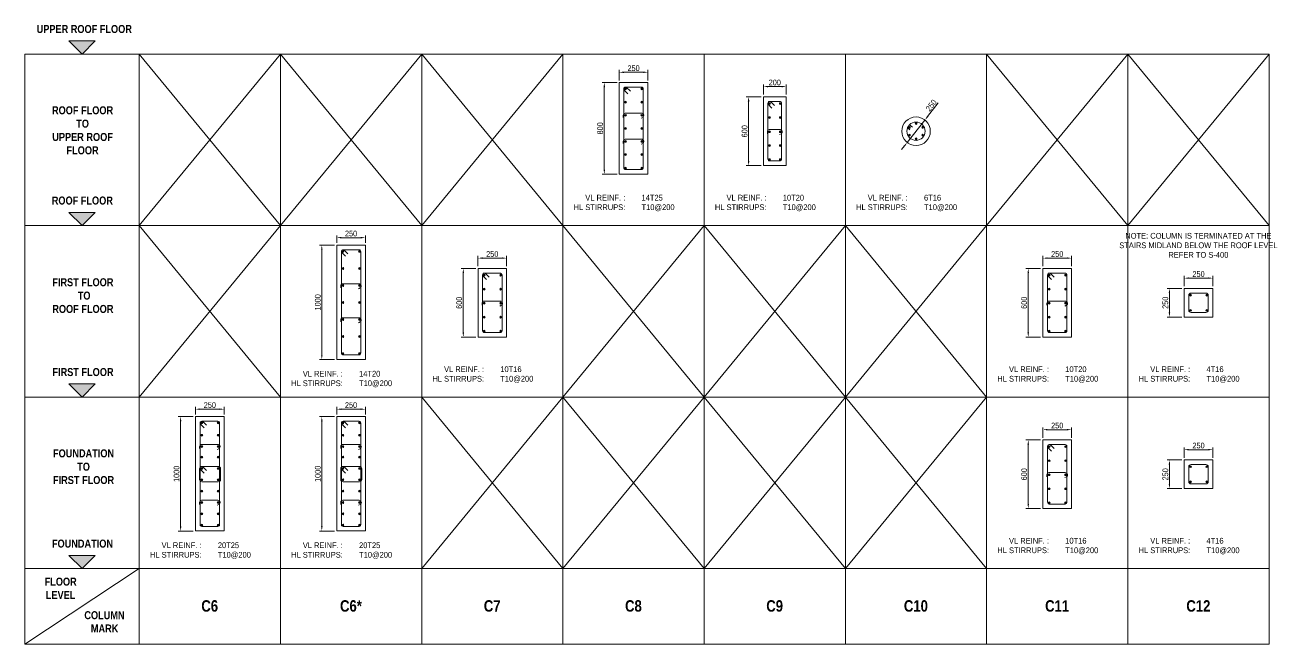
# Model space of a CAD drawing. Header units: millimetres. Extents: x 3921 to 14803, y -5402 to 5937.
# Drawn here: x 3921 to 14803, y -5402 to 13 of the extents above; entities that cross this region are included whole.
import ezdxf

# ---------------------------------------------------------------- set-up
doc = ezdxf.new("R2010")
doc.units = ezdxf.units.MM
doc.header["$LTSCALE"] = 75
doc.header["$PDMODE"] = 3
for name, color, linetype, lineweight in [('A-ANNO-DIMS', 211, 'Continuous', 9), ('A-DETL', 90, 'Continuous', 9), ('A-DETL-GENF', 92, 'Continuous', 9), ('A-DETL-THIN', 151, 'Continuous', 9), ('G-ANNO-TEXT', 231, 'Continuous', 9)]:
    doc.layers.add(name, color=color, linetype=linetype, lineweight=lineweight)
doc.styles.add('Arial', font='arial.ttf', dxfattribs={"width": 0.8, "height": 50})
doc.styles.add('Arial Narrow_1', font='ARIALN.TTF', dxfattribs={"height": 50})
doc.styles.add('Arial Narrow_B_1', font='ARIALNB.TTF', dxfattribs={"height": 100})
doc.styles.add('Arial Narrow_B_2', font='ARIALNB.TTF', dxfattribs={"height": 70})
doc.dimstyles.new('WYE_STANDARD_-_2_5mm', dxfattribs={"dimscale": 304.8, "dimtxt": 51.01297, "dimasz": 0.131234, "dimexe": 0.065617, "dimexo": 0.065617, "dimgap": 0.032808, "dimtad": 1, "dimdec": 0, "dimzin": 0, "dimdsep": 46, "dimtxsty": 'Arial', "dimsah": 1, "dimcen": 0.09, "dimazin": 0, "dimtfac": 1, "dimtdec": 4, "dimtix": 1, "dimtmove": 0, "dimatfit": 3, "dimfxl": 1, "dimtvp": 1, "dimtolj": 1, "dimtzin": 0, "dimlwd": 13, "dimlwe": 13, "dimarcsym": 2})

# ---------------------------------------------------------------- blocks, each defined once
blk = doc.blocks.new('X')
at = {"layer": 'A-DETL-THIN'}
for p, q in [((1235, 0), (0, -1500)), ((0, 0), (1235, -1500))]:
    blk.add_line(p, q, dxfattribs=at)
blk = doc.blocks.new('*D37')
at = {"layer": 'A-ANNO-DIMS', "color": 0, "lineweight": 13, "transparency": 16777216}
for p, q in [((10360, -617), (10231, -617)), ((10251, -1177), (10251, -657)), ((10360, -1217), (10231, -1217))]:
    blk.add_line(p, q, dxfattribs=at)
at = {"layer": 'A-ANNO-DIMS', "color": 0, "transparency": 16777216}
for points in [[(10244, -657), (10258, -657), (10251, -617)], [(10244, -1177), (10258, -1177), (10251, -1217)]]:
    blk.add_solid(points, dxfattribs=at)
at = {"layer": 'Defpoints', "color": 0, "transparency": 16777216}
for p in [(10251, -617), (10380, -617), (10380, -1217)]:
    blk.add_point(p, dxfattribs=at)
at = {"layer": 'A-ANNO-DIMS', "color": 0, "lineweight": 13, "transparency": 16777216, "insert": (10216, -917), "char_height": 50, "attachment_point": 5, "rotation": 90, "style": 'Arial'}
blk.add_mtext('\\A1;600', dxfattribs=at)
blk = doc.blocks.new('*D38')
at = {"layer": 'A-ANNO-DIMS', "color": 0, "lineweight": 13, "transparency": 16777216}
for p, q in [((10380, -597), (10380, -507)), ((10420, -527), (10540, -527)), ((10580, -597), (10580, -507))]:
    blk.add_line(p, q, dxfattribs=at)
at = {"layer": 'A-ANNO-DIMS', "color": 0, "transparency": 16777216}
for points in [[(10420, -520), (10420, -533), (10380, -527)], [(10540, -520), (10540, -533), (10580, -527)]]:
    blk.add_solid(points, dxfattribs=at)
at = {"layer": 'Defpoints', "color": 0, "transparency": 16777216}
for p in [(10580, -527), (10380, -617), (10580, -617)]:
    blk.add_point(p, dxfattribs=at)
at = {"layer": 'A-ANNO-DIMS', "color": 0, "lineweight": 13, "transparency": 16777216, "insert": (10480, -491), "char_height": 50, "attachment_point": 5, "style": 'Arial'}
blk.add_mtext('\\A1;200', dxfattribs=at)
blk = doc.blocks.new('*D39')
at = {"layer": 'A-ANNO-DIMS', "color": 0, "lineweight": 13, "transparency": 16777216}
for p, q in [((11910, -670), (11817, -787)), ((11638, -1015), (11793, -819)), ((11613, -1046), (11588, -1078))]:
    blk.add_line(p, q, dxfattribs=at)
at = {"layer": 'A-ANNO-DIMS', "color": 0, "transparency": 16777216}
for points in [[(11812, -783), (11823, -791), (11793, -819)], [(11608, -1042), (11618, -1051), (11638, -1015)]]:
    blk.add_solid(points, dxfattribs=at)
at = {"layer": 'Defpoints', "color": 0, "transparency": 16777216}
for p in [(11793, -819), (11638, -1015)]:
    blk.add_point(p, dxfattribs=at)
at = {"layer": 'A-ANNO-DIMS', "color": 0, "lineweight": 13, "transparency": 16777216, "insert": (11848, -691), "char_height": 50, "attachment_point": 5, "rotation": 51.7601, "style": 'Arial'}
blk.add_mtext('\\A1;250', dxfattribs=at)
blk = doc.blocks.new('*D40')
at = {"layer": 'A-ANNO-DIMS', "color": 0, "lineweight": 13, "transparency": 16777216}
for p, q in [((7864, -2117), (7736, -2117)), ((7756, -2677), (7756, -2157)), ((7864, -2717), (7736, -2717))]:
    blk.add_line(p, q, dxfattribs=at)
at = {"layer": 'A-ANNO-DIMS', "color": 0, "transparency": 16777216}
for points in [[(7749, -2157), (7762, -2157), (7756, -2117)], [(7749, -2677), (7762, -2677), (7756, -2717)]]:
    blk.add_solid(points, dxfattribs=at)
at = {"layer": 'Defpoints', "color": 0, "transparency": 16777216}
for p in [(7756, -2117), (7884, -2117), (7884, -2717)]:
    blk.add_point(p, dxfattribs=at)
at = {"layer": 'A-ANNO-DIMS', "color": 0, "lineweight": 13, "transparency": 16777216, "insert": (7720, -2417), "char_height": 50, "attachment_point": 5, "rotation": 90, "style": 'Arial'}
blk.add_mtext('\\A1;600', dxfattribs=at)
blk = doc.blocks.new('*D41')
at = {"layer": 'A-ANNO-DIMS', "color": 0, "lineweight": 13, "transparency": 16777216}
for p, q in [((7884, -2097), (7884, -2007)), ((7924, -2027), (8094, -2027)), ((8134, -2097), (8134, -2007))]:
    blk.add_line(p, q, dxfattribs=at)
at = {"layer": 'A-ANNO-DIMS', "color": 0, "transparency": 16777216}
for points in [[(7924, -2020), (7924, -2033), (7884, -2027)], [(8094, -2020), (8094, -2033), (8134, -2027)]]:
    blk.add_solid(points, dxfattribs=at)
at = {"layer": 'Defpoints', "color": 0, "transparency": 16777216}
for p in [(8134, -2027), (7884, -2117), (8134, -2117)]:
    blk.add_point(p, dxfattribs=at)
at = {"layer": 'A-ANNO-DIMS', "color": 0, "lineweight": 13, "transparency": 16777216, "insert": (8009, -1991), "char_height": 50, "attachment_point": 5, "style": 'Arial'}
blk.add_mtext('\\A1;250', dxfattribs=at)
blk = doc.blocks.new('*D43')
at = {"layer": 'A-ANNO-DIMS', "color": 0, "lineweight": 13, "transparency": 16777216}
for p, q in [((9100, -492), (8969, -492)), ((8989, -1252), (8989, -532)), ((9100, -1292), (8969, -1292))]:
    blk.add_line(p, q, dxfattribs=at)
at = {"layer": 'A-ANNO-DIMS', "color": 0, "transparency": 16777216}
for points in [[(8982, -532), (8996, -532), (8989, -492)], [(8982, -1252), (8996, -1252), (8989, -1292)]]:
    blk.add_solid(points, dxfattribs=at)
at = {"layer": 'Defpoints', "color": 0, "transparency": 16777216}
for p in [(8989, -492), (9120, -492), (9120, -1292)]:
    blk.add_point(p, dxfattribs=at)
at = {"layer": 'A-ANNO-DIMS', "color": 0, "lineweight": 13, "transparency": 16777216, "insert": (8953, -892), "char_height": 50, "attachment_point": 5, "rotation": 90, "style": 'Arial'}
blk.add_mtext('\\A1;800', dxfattribs=at)
blk = doc.blocks.new('*D44')
at = {"layer": 'A-ANNO-DIMS', "color": 0, "lineweight": 13, "transparency": 16777216}
for p, q in [((9120, -472), (9120, -381)), ((9160, -401), (9330, -401)), ((9370, -472), (9370, -381))]:
    blk.add_line(p, q, dxfattribs=at)
at = {"layer": 'A-ANNO-DIMS', "color": 0, "transparency": 16777216}
for points in [[(9160, -395), (9160, -408), (9120, -401)], [(9330, -395), (9330, -408), (9370, -401)]]:
    blk.add_solid(points, dxfattribs=at)
at = {"layer": 'Defpoints', "color": 0, "transparency": 16777216}
for p in [(9370, -401), (9120, -492), (9370, -492)]:
    blk.add_point(p, dxfattribs=at)
at = {"layer": 'A-ANNO-DIMS', "color": 0, "lineweight": 13, "transparency": 16777216, "insert": (9245, -366), "char_height": 50, "attachment_point": 5, "style": 'Arial'}
blk.add_mtext('\\A1;250', dxfattribs=at)
blk = doc.blocks.new('*D45')
at = {"layer": 'A-ANNO-DIMS', "color": 0, "lineweight": 13, "transparency": 16777216}
for p, q in [((5394, -3413), (5263, -3413)), ((5283, -4373), (5283, -3453)), ((5394, -4413), (5263, -4413))]:
    blk.add_line(p, q, dxfattribs=at)
at = {"layer": 'A-ANNO-DIMS', "color": 0, "transparency": 16777216}
for points in [[(5277, -3453), (5290, -3453), (5283, -3413)], [(5277, -4373), (5290, -4373), (5283, -4413)]]:
    blk.add_solid(points, dxfattribs=at)
at = {"layer": 'Defpoints', "color": 0, "transparency": 16777216}
for p in [(5283, -3413), (5414, -3413), (5414, -4413)]:
    blk.add_point(p, dxfattribs=at)
at = {"layer": 'A-ANNO-DIMS', "color": 0, "lineweight": 13, "transparency": 16777216, "insert": (5248, -3913), "char_height": 50, "attachment_point": 5, "rotation": 90, "style": 'Arial'}
blk.add_mtext('\\A1;1000', dxfattribs=at)
blk = doc.blocks.new('*D46')
at = {"layer": 'A-ANNO-DIMS', "color": 0, "lineweight": 13, "transparency": 16777216}
for p, q in [((5414, -3393), (5414, -3328)), ((5454, -3348), (5624, -3348)), ((5664, -3393), (5664, -3328))]:
    blk.add_line(p, q, dxfattribs=at)
at = {"layer": 'A-ANNO-DIMS', "color": 0, "transparency": 16777216}
for points in [[(5454, -3341), (5454, -3354), (5414, -3348)], [(5624, -3341), (5624, -3354), (5664, -3348)]]:
    blk.add_solid(points, dxfattribs=at)
at = {"layer": 'Defpoints', "color": 0, "transparency": 16777216}
for p in [(5664, -3348), (5414, -3413), (5664, -3413)]:
    blk.add_point(p, dxfattribs=at)
at = {"layer": 'A-ANNO-DIMS', "color": 0, "lineweight": 13, "transparency": 16777216, "insert": (5539, -3312), "char_height": 50, "attachment_point": 5, "style": 'Arial'}
blk.add_mtext('\\A1;250', dxfattribs=at)
blk = doc.blocks.new('*D47')
at = {"layer": 'A-ANNO-DIMS', "color": 0, "lineweight": 13, "transparency": 16777216}
for p, q in [((14061, -3772), (14061, -3682)), ((14311, -3772), (14311, -3682)), ((14101, -3702), (14271, -3702))]:
    blk.add_line(p, q, dxfattribs=at)
at = {"layer": 'A-ANNO-DIMS', "color": 0, "transparency": 16777216}
for points in [[(14101, -3695), (14101, -3708), (14061, -3702)], [(14271, -3695), (14271, -3708), (14311, -3702)]]:
    blk.add_solid(points, dxfattribs=at)
at = {"layer": 'Defpoints', "color": 0, "transparency": 16777216}
for p in [(14061, -3792), (14311, -3702), (14311, -3792)]:
    blk.add_point(p, dxfattribs=at)
at = {"layer": 'A-ANNO-DIMS', "color": 0, "lineweight": 13, "transparency": 16777216, "insert": (14186, -3666), "char_height": 50, "attachment_point": 5, "style": 'Arial'}
blk.add_mtext('\\A1;250', dxfattribs=at)
blk = doc.blocks.new('*D48')
at = {"layer": 'A-ANNO-DIMS', "color": 0, "lineweight": 13, "transparency": 16777216}
for p, q in [((14041, -3792), (13912, -3792)), ((13932, -4002), (13932, -3832)), ((14041, -4042), (13912, -4042))]:
    blk.add_line(p, q, dxfattribs=at)
at = {"layer": 'A-ANNO-DIMS', "color": 0, "transparency": 16777216}
for points in [[(13925, -3832), (13938, -3832), (13932, -3792)], [(13925, -4002), (13938, -4002), (13932, -4042)]]:
    blk.add_solid(points, dxfattribs=at)
at = {"layer": 'Defpoints', "color": 0, "transparency": 16777216}
for p in [(13932, -3792), (14061, -3792), (14061, -4042)]:
    blk.add_point(p, dxfattribs=at)
at = {"layer": 'A-ANNO-DIMS', "color": 0, "lineweight": 13, "transparency": 16777216, "insert": (13896, -3917), "char_height": 50, "attachment_point": 5, "rotation": 90, "style": 'Arial'}
blk.add_mtext('\\A1;250', dxfattribs=at)
blk = doc.blocks.new('*D49')
at = {"layer": 'A-ANNO-DIMS', "color": 0, "lineweight": 13, "transparency": 16777216}
for p, q in [((14061, -2272), (14061, -2182)), ((14101, -2202), (14271, -2202)), ((14311, -2272), (14311, -2182))]:
    blk.add_line(p, q, dxfattribs=at)
at = {"layer": 'A-ANNO-DIMS', "color": 0, "transparency": 16777216}
for points in [[(14101, -2195), (14101, -2208), (14061, -2202)], [(14271, -2195), (14271, -2208), (14311, -2202)]]:
    blk.add_solid(points, dxfattribs=at)
at = {"layer": 'Defpoints', "color": 0, "transparency": 16777216}
for p in [(14311, -2202), (14061, -2292), (14311, -2292)]:
    blk.add_point(p, dxfattribs=at)
at = {"layer": 'A-ANNO-DIMS', "color": 0, "lineweight": 13, "transparency": 16777216, "insert": (14186, -2166), "char_height": 50, "attachment_point": 5, "style": 'Arial'}
blk.add_mtext('\\A1;250', dxfattribs=at)
blk = doc.blocks.new('*D50')
at = {"layer": 'A-ANNO-DIMS', "color": 0, "lineweight": 13, "transparency": 16777216}
for p, q in [((14041, -2292), (13912, -2292)), ((13932, -2502), (13932, -2332)), ((14041, -2542), (13912, -2542))]:
    blk.add_line(p, q, dxfattribs=at)
at = {"layer": 'A-ANNO-DIMS', "color": 0, "transparency": 16777216}
for points in [[(13925, -2332), (13938, -2332), (13932, -2292)], [(13925, -2502), (13938, -2502), (13932, -2542)]]:
    blk.add_solid(points, dxfattribs=at)
at = {"layer": 'Defpoints', "color": 0, "transparency": 16777216}
for p in [(13932, -2292), (14061, -2292), (14061, -2542)]:
    blk.add_point(p, dxfattribs=at)
at = {"layer": 'A-ANNO-DIMS', "color": 0, "lineweight": 13, "transparency": 16777216, "insert": (13896, -2417), "char_height": 50, "attachment_point": 5, "rotation": 90, "style": 'Arial'}
blk.add_mtext('\\A1;250', dxfattribs=at)
blk = doc.blocks.new('*D51')
at = {"layer": 'A-ANNO-DIMS', "color": 0, "lineweight": 13, "transparency": 16777216}
for p, q in [((12805, -3617), (12677, -3617)), ((12697, -4177), (12697, -3657)), ((12805, -4217), (12677, -4217))]:
    blk.add_line(p, q, dxfattribs=at)
at = {"layer": 'A-ANNO-DIMS', "color": 0, "transparency": 16777216}
for points in [[(12690, -3657), (12703, -3657), (12697, -3617)], [(12690, -4177), (12703, -4177), (12697, -4217)]]:
    blk.add_solid(points, dxfattribs=at)
at = {"layer": 'Defpoints', "color": 0, "transparency": 16777216}
for p in [(12697, -3617), (12825, -3617), (12825, -4217)]:
    blk.add_point(p, dxfattribs=at)
at = {"layer": 'A-ANNO-DIMS', "color": 0, "lineweight": 13, "transparency": 16777216, "insert": (12661, -3917), "char_height": 50, "attachment_point": 5, "rotation": 90, "style": 'Arial'}
blk.add_mtext('\\A1;600', dxfattribs=at)
blk = doc.blocks.new('*D52')
at = {"layer": 'A-ANNO-DIMS', "color": 0, "lineweight": 13, "transparency": 16777216}
for p, q in [((12825, -3597), (12825, -3507)), ((12865, -3527), (13035, -3527)), ((13075, -3597), (13075, -3507))]:
    blk.add_line(p, q, dxfattribs=at)
at = {"layer": 'A-ANNO-DIMS', "color": 0, "transparency": 16777216}
for points in [[(12865, -3520), (12865, -3533), (12825, -3527)], [(13035, -3520), (13035, -3533), (13075, -3527)]]:
    blk.add_solid(points, dxfattribs=at)
at = {"layer": 'Defpoints', "color": 0, "transparency": 16777216}
for p in [(13075, -3527), (12825, -3617), (13075, -3617)]:
    blk.add_point(p, dxfattribs=at)
at = {"layer": 'A-ANNO-DIMS', "color": 0, "lineweight": 13, "transparency": 16777216, "insert": (12950, -3491), "char_height": 50, "attachment_point": 5, "style": 'Arial'}
blk.add_mtext('\\A1;250', dxfattribs=at)
blk = doc.blocks.new('*D53')
at = {"layer": 'A-ANNO-DIMS', "color": 0, "lineweight": 13, "transparency": 16777216}
for p, q in [((12805, -2117), (12677, -2117)), ((12697, -2677), (12697, -2157)), ((12805, -2717), (12677, -2717))]:
    blk.add_line(p, q, dxfattribs=at)
at = {"layer": 'A-ANNO-DIMS', "color": 0, "transparency": 16777216}
for points in [[(12690, -2157), (12703, -2157), (12697, -2117)], [(12690, -2677), (12703, -2677), (12697, -2717)]]:
    blk.add_solid(points, dxfattribs=at)
at = {"layer": 'Defpoints', "color": 0, "transparency": 16777216}
for p in [(12697, -2117), (12825, -2117), (12825, -2717)]:
    blk.add_point(p, dxfattribs=at)
at = {"layer": 'A-ANNO-DIMS', "color": 0, "lineweight": 13, "transparency": 16777216, "insert": (12661, -2417), "char_height": 50, "attachment_point": 5, "rotation": 90, "style": 'Arial'}
blk.add_mtext('\\A1;600', dxfattribs=at)
blk = doc.blocks.new('*D54')
at = {"layer": 'A-ANNO-DIMS', "color": 0, "lineweight": 13, "transparency": 16777216}
for p, q in [((12825, -2097), (12825, -2007)), ((12865, -2027), (13035, -2027)), ((13075, -2097), (13075, -2007))]:
    blk.add_line(p, q, dxfattribs=at)
at = {"layer": 'A-ANNO-DIMS', "color": 0, "transparency": 16777216}
for points in [[(12865, -2020), (12865, -2033), (12825, -2027)], [(13035, -2020), (13035, -2033), (13075, -2027)]]:
    blk.add_solid(points, dxfattribs=at)
at = {"layer": 'Defpoints', "color": 0, "transparency": 16777216}
for p in [(13075, -2027), (12825, -2117), (13075, -2117)]:
    blk.add_point(p, dxfattribs=at)
at = {"layer": 'A-ANNO-DIMS', "color": 0, "lineweight": 13, "transparency": 16777216, "insert": (12950, -1991), "char_height": 50, "attachment_point": 5, "style": 'Arial'}
blk.add_mtext('\\A1;250', dxfattribs=at)
blk = doc.blocks.new('*D55')
at = {"layer": 'A-ANNO-DIMS', "color": 0, "lineweight": 13, "transparency": 16777216}
for p, q in [((6629, -1913), (6498, -1913)), ((6518, -2873), (6518, -1953)), ((6629, -2913), (6498, -2913))]:
    blk.add_line(p, q, dxfattribs=at)
at = {"layer": 'A-ANNO-DIMS', "color": 0, "transparency": 16777216}
for points in [[(6512, -1953), (6525, -1953), (6518, -1913)], [(6512, -2873), (6525, -2873), (6518, -2913)]]:
    blk.add_solid(points, dxfattribs=at)
at = {"layer": 'Defpoints', "color": 0, "transparency": 16777216}
for p in [(6518, -1913), (6649, -1913), (6649, -2913)]:
    blk.add_point(p, dxfattribs=at)
at = {"layer": 'A-ANNO-DIMS', "color": 0, "lineweight": 13, "transparency": 16777216, "insert": (6483, -2413), "char_height": 50, "attachment_point": 5, "rotation": 90, "style": 'Arial'}
blk.add_mtext('\\A1;1000', dxfattribs=at)
blk = doc.blocks.new('*D56')
at = {"layer": 'A-ANNO-DIMS', "color": 0, "lineweight": 13, "transparency": 16777216}
for p, q in [((6649, -1893), (6649, -1828)), ((6689, -1848), (6859, -1848)), ((6899, -1893), (6899, -1828))]:
    blk.add_line(p, q, dxfattribs=at)
at = {"layer": 'A-ANNO-DIMS', "color": 0, "transparency": 16777216}
for points in [[(6689, -1841), (6689, -1854), (6649, -1848)], [(6859, -1841), (6859, -1854), (6899, -1848)]]:
    blk.add_solid(points, dxfattribs=at)
at = {"layer": 'Defpoints', "color": 0, "transparency": 16777216}
for p in [(6899, -1848), (6649, -1913), (6899, -1913)]:
    blk.add_point(p, dxfattribs=at)
at = {"layer": 'A-ANNO-DIMS', "color": 0, "lineweight": 13, "transparency": 16777216, "insert": (6774, -1812), "char_height": 50, "attachment_point": 5, "style": 'Arial'}
blk.add_mtext('\\A1;250', dxfattribs=at)
blk = doc.blocks.new('*D57')
at = {"layer": 'A-ANNO-DIMS', "color": 0, "lineweight": 13, "transparency": 16777216}
for p, q in [((6629, -3413), (6498, -3413)), ((6518, -4373), (6518, -3453)), ((6629, -4413), (6498, -4413))]:
    blk.add_line(p, q, dxfattribs=at)
at = {"layer": 'A-ANNO-DIMS', "color": 0, "transparency": 16777216}
for points in [[(6512, -3453), (6525, -3453), (6518, -3413)], [(6512, -4373), (6525, -4373), (6518, -4413)]]:
    blk.add_solid(points, dxfattribs=at)
at = {"layer": 'Defpoints', "color": 0, "transparency": 16777216}
for p in [(6518, -3413), (6649, -3413), (6649, -4413)]:
    blk.add_point(p, dxfattribs=at)
at = {"layer": 'A-ANNO-DIMS', "color": 0, "lineweight": 13, "transparency": 16777216, "insert": (6483, -3913), "char_height": 50, "attachment_point": 5, "rotation": 90, "style": 'Arial'}
blk.add_mtext('\\A1;1000', dxfattribs=at)
blk = doc.blocks.new('*D58')
at = {"layer": 'A-ANNO-DIMS', "color": 0, "lineweight": 13, "transparency": 16777216}
for p, q in [((6649, -3393), (6649, -3328)), ((6689, -3348), (6859, -3348)), ((6899, -3393), (6899, -3328))]:
    blk.add_line(p, q, dxfattribs=at)
at = {"layer": 'A-ANNO-DIMS', "color": 0, "transparency": 16777216}
for points in [[(6689, -3341), (6689, -3354), (6649, -3348)], [(6859, -3341), (6859, -3354), (6899, -3348)]]:
    blk.add_solid(points, dxfattribs=at)
at = {"layer": 'Defpoints', "color": 0, "transparency": 16777216}
for p in [(6899, -3348), (6649, -3413), (6899, -3413)]:
    blk.add_point(p, dxfattribs=at)
at = {"layer": 'A-ANNO-DIMS', "color": 0, "lineweight": 13, "transparency": 16777216, "insert": (6774, -3312), "char_height": 50, "attachment_point": 5, "style": 'Arial'}
blk.add_mtext('\\A1;250', dxfattribs=at)

msp = doc.modelspace()

# ---------------------------------------------------------------- hatches: boundary and pattern name
at = {"layer": 'A-DETL-GENF'}
for points in [[(4421.4, -242.1), (4536.4, -127.1), (4306.4, -127.1)], [(4421.4, -1742.1), (4536.4, -1627.1), (4306.4, -1627.1)], [(4421.4, -1742.1), (4536.4, -1627.1), (4306.4, -1627.1)], [(4421.4, -3242.1), (4536.4, -3127.1), (4306.4, -3127.1)], [(4421.4, -4742.1), (4536.4, -4627.1), (4306.4, -4627.1)]]:
    msp.add_hatch(color=7, dxfattribs=at).paths.add_polyline_path(points, flags=0)
for points in [[(9182.1, -546.7, 1), (9166.1, -546.7, 1)], [(9325.7, -546.7, 1), (9309.7, -546.7, 1)], [(9182.1, -662.3, 1), (9166.1, -662.3, 1)], [(9325.7, -662.3, 1), (9309.7, -662.3, 1)], [(10442.4, -675.4, 1), (10426.4, -675.4, 1)], [(10535.9, -675.4, 1), (10519.9, -675.4, 1)], [(9182.1, -777.9, 1), (9166.1, -777.9, 1)], [(9325.7, -777.9, 1), (9309.7, -777.9, 1)], [(10442.4, -797.9, 1), (10426.4, -797.9, 1)], [(10535.9, -797.9, 1), (10519.9, -797.9, 1)], [(11723.2, -849.8, 1), (11707.2, -849.8, 1)], [(9182.1, -891.8, 1), (9166.1, -891.8, 1)], [(9325.7, -891.8, 1), (9309.7, -891.8, 1)], [(10442.4, -921, 1), (10426.4, -921, 1)], [(10535.9, -921, 1), (10519.9, -921, 1)], [(11665.2, -883.3, 1), (11649.2, -883.3, 1)], [(11665.2, -950.3, 1), (11649.2, -950.3, 1)], [(11723.2, -983.8, 1), (11707.2, -983.8, 1)], [(11781.2, -883.3, 1), (11765.2, -883.3, 1)], [(11781.2, -950.3, 1), (11765.2, -950.3, 1)], [(9182.1, -1005.7, 1), (9166.1, -1005.7, 1)], [(9325.7, -1005.7, 1), (9309.7, -1005.7, 1)], [(10442.4, -1042.9, 1), (10426.4, -1042.9, 1)], [(10535.9, -1042.9, 1), (10519.9, -1042.9, 1)], [(9182.1, -1121.3, 1), (9166.1, -1121.3, 1)], [(9325.7, -1121.3, 1), (9309.7, -1121.3, 1)], [(10442.4, -1165.4, 1), (10426.4, -1165.4, 1)], [(10535.9, -1165.4, 1), (10519.9, -1165.4, 1)], [(9182.1, -1240.4, 1), (9166.1, -1240.4, 1)], [(9325.7, -1240.4, 1), (9309.7, -1240.4, 1)], [(6711.6, -1967.8, 1), (6695.6, -1967.8, 1)], [(6855.2, -1967.8, 1), (6839.2, -1967.8, 1)], [(6711.6, -2117.5, 1), (6695.6, -2117.5, 1)], [(6855.2, -2117.5, 1), (6839.2, -2117.5, 1)], [(7946.9, -2175.4, 1), (7930.9, -2175.4, 1)], [(8090.4, -2175.4, 1), (8074.4, -2175.4, 1)], [(12871.8, -2175.4, 1), (12887.8, -2175.4, 1)], [(13015.4, -2175.4, 1), (13031.4, -2175.4, 1)], [(6711.6, -2266.3, 1), (6695.6, -2266.3, 1)], [(6855.2, -2266.3, 1), (6839.2, -2266.3, 1)], [(7946.9, -2297.9, 1), (7930.9, -2297.9, 1)], [(8090.4, -2297.9, 1), (8074.4, -2297.9, 1)], [(12871.8, -2297.9, 1), (12887.8, -2297.9, 1)], [(13015.4, -2297.9, 1), (13031.4, -2297.9, 1)], [(14123.1, -2350.4, 1), (14107.1, -2350.4, 1)], [(14266.6, -2350.4, 1), (14250.6, -2350.4, 1)], [(6711.6, -2415.1, 1), (6695.6, -2415.1, 1)], [(6855.2, -2415.1, 1), (6839.2, -2415.1, 1)], [(7946.9, -2421, 1), (7930.9, -2421, 1)], [(8090.4, -2421, 1), (8074.4, -2421, 1)], [(12871.8, -2421, 1), (12887.8, -2421, 1)], [(13015.4, -2421, 1), (13031.4, -2421, 1)], [(14123.1, -2483.2, 1), (14107.1, -2483.2, 1)], [(14266.6, -2483.2, 1), (14250.6, -2483.2, 1)], [(6711.6, -2563.9, 1), (6695.6, -2563.9, 1)], [(6855.2, -2563.9, 1), (6839.2, -2563.9, 1)], [(7946.9, -2542.9, 1), (7930.9, -2542.9, 1)], [(8090.4, -2542.9, 1), (8074.4, -2542.9, 1)], [(12871.8, -2542.9, 1), (12887.8, -2542.9, 1)], [(13015.4, -2542.9, 1), (13031.4, -2542.9, 1)], [(6711.6, -2712.7, 1), (6695.6, -2712.7, 1)], [(6855.2, -2712.7, 1), (6839.2, -2712.7, 1)], [(7946.9, -2665.4, 1), (7930.9, -2665.4, 1)], [(8090.4, -2665.4, 1), (8074.4, -2665.4, 1)], [(12871.8, -2665.4, 1), (12887.8, -2665.4, 1)], [(13015.4, -2665.4, 1), (13031.4, -2665.4, 1)], [(6711.6, -2861.5, 1), (6695.6, -2861.5, 1)], [(6855.2, -2861.5, 1), (6839.2, -2861.5, 1)], [(5476.4, -3467.8, 1), (5460.4, -3467.8, 1)], [(5620, -3467.8, 1), (5604, -3467.8, 1)], [(6711.6, -3467.8, 1), (6695.6, -3467.8, 1)], [(6855.2, -3467.8, 1), (6839.2, -3467.8, 1)], [(5476.4, -3575.7, 1), (5460.4, -3575.7, 1)], [(5620, -3575.7, 1), (5604, -3575.7, 1)], [(6711.6, -3575.7, 1), (6695.6, -3575.7, 1)], [(6855.2, -3575.7, 1), (6839.2, -3575.7, 1)], [(5476.4, -3675, 1), (5460.4, -3675, 1)], [(5620, -3675, 1), (5604, -3675, 1)], [(6711.6, -3675, 1), (6695.6, -3675, 1)], [(6855.2, -3675, 1), (6839.2, -3675, 1)], [(12871.8, -3675.4, 1), (12887.8, -3675.4, 1)], [(13015.4, -3675.4, 1), (13031.4, -3675.4, 1)], [(5476.4, -3766.2, 1), (5460.4, -3766.2, 1)], [(5620, -3766.2, 1), (5604, -3766.2, 1)], [(6711.6, -3766.2, 1), (6695.6, -3766.2, 1)], [(6855.2, -3766.2, 1), (6839.2, -3766.2, 1)], [(12871.8, -3797.9, 1), (12887.8, -3797.9, 1)], [(13015.4, -3797.9, 1), (13031.4, -3797.9, 1)], [(5476.4, -3865.4, 1), (5460.4, -3865.4, 1)], [(5620, -3865.4, 1), (5604, -3865.4, 1)], [(6711.6, -3865.4, 1), (6695.6, -3865.4, 1)], [(6855.2, -3865.4, 1), (6839.2, -3865.4, 1)], [(12871.8, -3921, 1), (12887.8, -3921, 1)], [(13015.4, -3921, 1), (13031.4, -3921, 1)], [(14123.1, -3850.4, 1), (14107.1, -3850.4, 1)], [(14266.6, -3850.4, 1), (14250.6, -3850.4, 1)], [(5476.4, -3964.6, 1), (5460.4, -3964.6, 1)], [(5620, -3964.6, 1), (5604, -3964.6, 1)], [(6711.6, -3964.6, 1), (6695.6, -3964.6, 1)], [(6855.2, -3964.6, 1), (6839.2, -3964.6, 1)], [(14123.1, -3983.2, 1), (14107.1, -3983.2, 1)], [(14266.6, -3983.2, 1), (14250.6, -3983.2, 1)], [(5476.4, -4063.8, 1), (5460.4, -4063.8, 1)], [(5620, -4063.8, 1), (5604, -4063.8, 1)], [(6711.6, -4063.8, 1), (6695.6, -4063.8, 1)], [(6855.2, -4063.8, 1), (6839.2, -4063.8, 1)], [(12871.8, -4042.9, 1), (12887.8, -4042.9, 1)], [(13015.4, -4042.9, 1), (13031.4, -4042.9, 1)], [(5476.4, -4163.1, 1), (5460.4, -4163.1, 1)], [(5620, -4163.1, 1), (5604, -4163.1, 1)], [(6711.6, -4163.1, 1), (6695.6, -4163.1, 1)], [(6855.2, -4163.1, 1), (6839.2, -4163.1, 1)], [(12871.8, -4165.4, 1), (12887.8, -4165.4, 1)], [(13015.4, -4165.4, 1), (13031.4, -4165.4, 1)], [(5476.4, -4262.3, 1), (5460.4, -4262.3, 1)], [(5620, -4262.3, 1), (5604, -4262.3, 1)], [(6711.6, -4262.3, 1), (6695.6, -4262.3, 1)], [(6855.2, -4262.3, 1), (6839.2, -4262.3, 1)], [(5476.4, -4361.5, 1), (5460.4, -4361.5, 1)], [(5620, -4361.5, 1), (5604, -4361.5, 1)], [(6711.6, -4361.5, 1), (6695.6, -4361.5, 1)], [(6855.2, -4361.5, 1), (6839.2, -4361.5, 1)]]:
    msp.add_hatch(color=4, dxfattribs=at).paths.add_polyline_path(points)

# ---------------------------------------------------------------- linework, layer by layer
at = {"layer": 'A-DETL'}
for p, q in [((4306.4, -127.1), (4421.4, -242.1)), ((4536.4, -127.1), (4306.4, -127.1)), ((4421.4, -242.1), (4536.4, -127.1)), ((3921.4, -242.1), (3921.4, -5402.1)), ((3921.4, -242.1), (4921.4, -242.1)), ((4921.4, -242.1), (4921.4, -5402.1)), ((4921.4, -242.1), (14803.3, -242.1)), ((14803.3, -242.1), (14803.3, -5402.1)), ((9181.3, -531.8), (9216.6, -567.2)), ((9159.7, -553.7), (9195.1, -589)), ((10420, -678.7), (10455.3, -714)), ((10441.5, -656.8), (10476.9, -692.2)), ((11657.8, -861.1), (11683.3, -882.1)), ((11640.8, -887.5), (11660.9, -903.9)), ((4306.4, -1627.1), (4421.4, -1742.1)), ((4536.4, -1627.1), (4306.4, -1627.1)), ((4306.4, -1627.1), (4421.4, -1742.1)), ((4536.4, -1627.1), (4306.4, -1627.1)), ((4421.4, -1742.1), (4536.4, -1627.1)), ((4421.4, -1742.1), (4536.4, -1627.1)), ((3921.4, -1742.1), (4921.4, -1742.1)), ((4921.4, -1742.1), (14803.3, -1742.1)), ((6710.8, -1952.9), (6746.2, -1988.3)), ((6689.2, -1974.8), (6724.6, -2010.1)), ((7946, -2156.8), (7981.4, -2192.2)), ((12887, -2156.8), (12922.4, -2192.2)), ((7924.5, -2178.7), (7959.8, -2214)), ((12865.4, -2178.7), (12900.8, -2214)), ((4306.4, -3127.1), (4421.4, -3242.1)), ((4536.4, -3127.1), (4306.4, -3127.1)), ((4421.4, -3242.1), (4536.4, -3127.1)), ((3921.4, -3242.1), (4921.4, -3242.1)), ((4921.4, -3242.1), (14803.3, -3242.1)), ((5454, -3474.8), (5489.4, -3510.1)), ((5475.6, -3452.9), (5510.9, -3488.3)), ((6689.2, -3474.8), (6724.6, -3510.1)), ((6710.8, -3452.9), (6746.2, -3488.3)), ((12865.4, -3678.7), (12900.8, -3714)), ((12887, -3656.8), (12922.4, -3692.2)), ((5448.8, -3865.4), (5489.4, -3906)), ((5475.6, -3848.7), (5510.9, -3884.1)), ((6684, -3865.4), (6724.6, -3906)), ((6710.8, -3848.7), (6746.2, -3884.1)), ((4306.4, -4627.1), (4421.4, -4742.1)), ((4536.4, -4627.1), (4306.4, -4627.1)), ((4421.4, -4742.1), (4536.4, -4627.1)), ((3921.4, -5402.1), (4921.4, -4742.1)), ((3921.4, -4742.1), (4921.4, -4742.1)), ((4921.4, -4742.1), (14803.3, -4742.1)), ((3921.4, -5402.1), (4921.4, -5402.1)), ((4921.4, -5402.1), (14803.3, -5402.1))]:
    msp.add_line(p, q, dxfattribs=at)
for points in [[(9329.7, -1236.8), (9329.7, -546.8, 0.4142136), (9314.7, -531.8), (9174.7, -531.8, 0.4142136), (9159.7, -546.8), (9159.7, -1236.8, 0.4142136), (9174.7, -1251.8), (9314.7, -1251.8, 0.4142136)], [(10540, -1161.8), (10540, -671.8, 0.4142136), (10525, -656.8), (10435, -656.8, 0.4142136), (10420, -671.8), (10420, -1161.8, 0.4142136), (10435, -1176.8), (10525, -1176.8, 0.4142136)], [(6859.2, -2857.9), (6859.2, -1967.9, 0.4142136), (6844.2, -1952.9), (6704.2, -1952.9, 0.4142136), (6689.2, -1967.9), (6689.2, -2857.9, 0.4142136), (6704.2, -2872.9), (6844.2, -2872.9, 0.4142136)], [(8094.5, -2661.8), (8094.5, -2171.8, 0.4142136), (8079.5, -2156.8), (7939.5, -2156.8, 0.4142136), (7924.5, -2171.8), (7924.5, -2661.8, 0.4142136), (7939.5, -2676.8), (8079.5, -2676.8, 0.4142136)], [(13035.4, -2661.8), (13035.4, -2171.8, 0.4142136), (13020.4, -2156.8), (12880.4, -2156.8, 0.4142136), (12865.4, -2171.8), (12865.4, -2661.8, 0.4142136), (12880.4, -2676.8), (13020.4, -2676.8, 0.4142136)], [(5624, -4357.9), (5624, -3467.9, 0.4142136), (5609, -3452.9), (5469, -3452.9, 0.4142136), (5454, -3467.9), (5454, -4357.9, 0.4142136), (5469, -4372.9), (5609, -4372.9, 0.4142136)], [(6859.2, -4357.9), (6859.2, -3467.9, 0.4142136), (6844.2, -3452.9), (6704.2, -3452.9, 0.4142136), (6689.2, -3467.9), (6689.2, -4357.9, 0.4142136), (6704.2, -4372.9), (6844.2, -4372.9, 0.4142136)], [(13035.4, -4161.8), (13035.4, -3671.8, 0.4142136), (13020.4, -3656.8), (12880.4, -3656.8, 0.4142136), (12865.4, -3671.8), (12865.4, -4161.8, 0.4142136), (12880.4, -4176.8), (13020.4, -4176.8, 0.4142136)], [(5468.5, -3848.7), (5612.6, -3848.7, -0.4142136), (5632.6, -3868.7), (5632.6, -3962.2, -0.4142136), (5612.6, -3982.2), (5468.5, -3982.2, -0.4142136), (5448.5, -3962.2), (5448.5, -3868.7, -0.4142136)], [(6703.7, -3848.7), (6847.8, -3848.7, -0.4142136), (6867.8, -3868.7), (6867.8, -3962.2, -0.4142136), (6847.8, -3982.2), (6703.7, -3982.2, -0.4142136), (6683.7, -3962.2), (6683.7, -3868.7, -0.4142136)]]:
    msp.add_lwpolyline(points, format="xyb", close=True, dxfattribs=at)
for points in [[(9155, -795.9), (9155, -777, -0.4338621), (9171.7, -759.1), (9314.5, -758.9, -0.7623678), (9324.8, -796.1), (9310, -803.1)], [(10415.3, -939), (10415.3, -920.1, -0.4338621), (10432, -902.2), (10524.8, -902, -0.7623678), (10535, -939.2), (10520.2, -946.1)], [(9155, -1023.7), (9155, -1004.8, -0.4338621), (9171.7, -986.9), (9314.5, -986.7, -0.7623678), (9324.8, -1023.9), (9310, -1030.8)], [(6684.4, -2287.3), (6684.4, -2268.4, -0.4338621), (6701.1, -2250.5), (6843.9, -2250.3, -0.7623678), (6854.1, -2287.5), (6839.3, -2294.5)], [(7919.8, -2439), (7919.8, -2420.1, -0.4338621), (7936.5, -2402.2), (8079.3, -2402, -0.7623678), (8089.5, -2439.2), (8074.7, -2446.1)], [(12860.7, -2439), (12860.7, -2420.1, -0.4338621), (12877.5, -2402.2), (13020.3, -2402, -0.7623678), (13030.5, -2439.2), (13015.7, -2446.1)], [(6684.4, -2584.9), (6684.4, -2566, -0.4338621), (6701.1, -2548.1), (6843.9, -2547.9, -0.7623678), (6854.1, -2585.1), (6839.3, -2592.1)], [(5449.3, -3692.9), (5449.3, -3674, -0.4338621), (5466, -3656.1), (5608.8, -3656, -0.7623678), (5619, -3693.1), (5604.2, -3700.1)], [(6684.5, -3692.9), (6684.5, -3674, -0.4338621), (6701.3, -3656.1), (6844.1, -3656, -0.7623678), (6854.3, -3693.1), (6839.5, -3700.1)], [(12860.7, -3939), (12860.7, -3920.1, -0.4338621), (12877.5, -3902.2), (13020.3, -3902, -0.7623678), (13030.5, -3939.2), (13015.7, -3946.1)], [(5449.3, -4181.1), (5449.3, -4162.1, -0.4338621), (5466, -4144.2), (5608.8, -4144.1, -0.7623678), (5619, -4181.3), (5604.2, -4188.2)], [(6684.5, -4181.1), (6684.5, -4162.1, -0.4338621), (6701.3, -4144.2), (6844.1, -4144.1, -0.7623678), (6854.3, -4181.3), (6839.5, -4188.2)]]:
    msp.add_lwpolyline(points, format="xyb", dxfattribs=at)
at = {"layer": 'A-DETL-GENF', "color": 3}
for points in [[(9369.7, -491.8), (9369.7, -1291.8), (9119.7, -1291.8), (9119.7, -491.8)], [(10580, -616.8), (10580, -1216.8), (10380, -1216.8), (10380, -616.8)], [(6899.2, -1912.9), (6899.2, -2912.9), (6649.2, -2912.9), (6649.2, -1912.9)], [(8134.5, -2116.8), (8134.5, -2716.8), (7884.5, -2716.8), (7884.5, -2116.8)], [(13075.4, -2116.8), (13075.4, -2716.8), (12825.4, -2716.8), (12825.4, -2116.8)], [(14060.7, -2291.8), (14310.7, -2291.8), (14310.7, -2541.8), (14060.7, -2541.8)], [(5664, -3412.9), (5664, -4412.9), (5414, -4412.9), (5414, -3412.9)], [(6899.2, -3412.9), (6899.2, -4412.9), (6649.2, -4412.9), (6649.2, -3412.9)], [(13075.4, -3616.8), (13075.4, -4216.8), (12825.4, -4216.8), (12825.4, -3616.8)], [(14060.7, -3791.8), (14310.7, -3791.8), (14310.7, -4041.8), (14060.7, -4041.8)]]:
    msp.add_lwpolyline(points, close=True, dxfattribs=at)
for points in [[(14120.7, -2331.8), (14250.7, -2331.8, -0.4142136), (14270.7, -2351.8), (14270.7, -2481.8, -0.4142136), (14250.7, -2501.8), (14120.7, -2501.8, -0.4142136), (14100.7, -2481.8), (14100.7, -2351.8, -0.4142136)], [(14120.7, -3831.8), (14250.7, -3831.8, -0.4142136), (14270.7, -3851.8), (14270.7, -3981.8, -0.4142136), (14250.7, -4001.8), (14120.7, -4001.8, -0.4142136), (14100.7, -3981.8), (14100.7, -3851.8, -0.4142136)]]:
    msp.add_lwpolyline(points, format="xyb", close=True, dxfattribs=at)
at = {"layer": 'A-DETL-GENF', "color": 2}
for centre in [(9174.1, -546.7), (9317.7, -546.7), (9174.1, -662.3), (9317.7, -662.3), (10434.4, -675.4), (10527.9, -675.4), (9174.1, -777.9), (9317.7, -777.9), (10434.4, -797.9), (10527.9, -797.9), (11715.2, -849.8), (9174.1, -891.8), (9317.7, -891.8), (10434.4, -921), (10527.9, -921), (11657.2, -883.3), (11657.2, -950.3), (11715.2, -983.8), (11773.2, -883.3), (11773.2, -950.3), (9174.1, -1005.7), (9317.7, -1005.7), (10434.4, -1042.9), (10527.9, -1042.9), (9174.1, -1121.3), (9317.7, -1121.3), (10434.4, -1165.4), (10527.9, -1165.4), (9174.1, -1240.4), (9317.7, -1240.4), (6703.6, -1967.8), (6847.2, -1967.8), (6703.6, -2117.5), (6847.2, -2117.5), (7938.9, -2175.4), (8082.4, -2175.4), (12879.8, -2175.4), (13023.4, -2175.4), (6703.6, -2266.3), (6847.2, -2266.3), (7938.9, -2297.9), (8082.4, -2297.9), (12879.8, -2297.9), (13023.4, -2297.9), (14115.1, -2350.4), (14258.6, -2350.4), (6703.6, -2415.1), (6847.2, -2415.1), (7938.9, -2421), (8082.4, -2421), (12879.8, -2421), (13023.4, -2421), (14115.1, -2483.2), (14258.6, -2483.2), (6703.6, -2563.9), (6847.2, -2563.9), (7938.9, -2542.9), (8082.4, -2542.9), (12879.8, -2542.9), (13023.4, -2542.9), (6703.6, -2712.7), (6847.2, -2712.7), (7938.9, -2665.4), (8082.4, -2665.4), (12879.8, -2665.4), (13023.4, -2665.4), (6703.6, -2861.5), (6847.2, -2861.5), (5468.4, -3467.8), (5612, -3467.8), (6703.6, -3467.8), (6847.2, -3467.8), (5468.4, -3575.7), (5612, -3575.7), (6703.6, -3575.7), (6847.2, -3575.7), (5468.4, -3675), (5612, -3675), (6703.6, -3675), (6847.2, -3675), (12879.8, -3675.4), (13023.4, -3675.4), (5468.4, -3766.2), (5612, -3766.2), (6703.6, -3766.2), (6847.2, -3766.2), (12879.8, -3797.9), (13023.4, -3797.9), (5468.4, -3865.4), (5612, -3865.4), (6703.6, -3865.4), (6847.2, -3865.4), (12879.8, -3921), (13023.4, -3921), (14115.1, -3850.4), (14258.6, -3850.4), (5468.4, -3964.6), (5612, -3964.6), (6703.6, -3964.6), (6847.2, -3964.6), (14115.1, -3983.2), (14258.6, -3983.2), (5468.4, -4063.8), (5612, -4063.8), (6703.6, -4063.8), (6847.2, -4063.8), (12879.8, -4042.9), (13023.4, -4042.9), (5468.4, -4163.1), (5612, -4163.1), (6703.6, -4163.1), (6847.2, -4163.1), (12879.8, -4165.4), (13023.4, -4165.4), (5468.4, -4262.3), (5612, -4262.3), (6703.6, -4262.3), (6847.2, -4262.3), (5468.4, -4361.5), (5612, -4361.5), (6703.6, -4361.5), (6847.2, -4361.5)]:
    msp.add_circle(centre, 8, dxfattribs=at)
at = {"layer": 'A-DETL-GENF', "color": 3}
for radius in [125, 80]:
    msp.add_circle((11715.2, -916.8), radius, dxfattribs=at)
at = {"layer": 'A-DETL-THIN'}
for p, q in [((4921.4, -242.1), (4921.4, -5402.1)), ((6156.6, -242.1), (6156.6, -5402.1)), ((7391.9, -242.1), (7391.9, -5402.1)), ((8627.1, -242.1), (8627.1, -5402.1)), ((9862.3, -242.1), (9862.3, -5402.1)), ((11097.6, -242.1), (11097.6, -5402.1)), ((12332.8, -242.1), (12332.8, -5402.1)), ((13568.1, -242.1), (13568.1, -5402.1))]:
    msp.add_line(p, q, dxfattribs=at)

# ---------------------------------------------------------------- block references
for p in [(4921.4, -242.1), (6156.6, -242.1), (7391.9, -242.1), (12332.8, -242.1), (13568.1, -242.1), (4921.4, -1742.1), (8627.1, -1742.1), (9862.3, -1742.1), (11097.6, -1742.1), (7391.9, -3242.1), (8627.1, -3242.1), (9862.3, -3242.1), (11097.6, -3242.1)]:
    msp.add_blockref('X', p, dxfattribs=at)

# ---------------------------------------------------------------- texts
at = {"layer": 'G-ANNO-TEXT', "color": 7, "lineweight": 13}
for s, insert, char_height, width, attachment_point, style in [('UPPER ROOF FLOOR', (4024.2, 12), 70, 895.539, 1, 'Arial Narrow_B_2'), ('ROOF FLOOR', (4156.5, -1488), 70, 658.987, 1, 'Arial Narrow_B_2'), ('FIRST FLOOR', (4162.3, -2988), 70, 809.704, 1, 'Arial Narrow_B_2'), ('FOUNDATION', (4157.8, -4488), 70, 683.038, 1, 'Arial Narrow_B_2'), ('FLOOR', (4093.9, -4820.9), 70, 346.329, 1, 'Arial Narrow_B_2'), ('LEVEL', (4104.5, -4937.3), 70, 319.072, 1, 'Arial Narrow_B_2'), ('COLUMN ', (4441.6, -5114.1), 70, 439.325, 1, 'Arial Narrow_B_2'), ('\\pxqc;C6', (5537.8, -5068.8), 100, 1232.907, 5, 'Arial Narrow_B_1'), ('\\pxqc;C6*', (6773.1, -5068.8), 100, 1232.907, 5, 'Arial Narrow_B_1'), ('\\pxqc;C7', (8008.3, -5068.8), 100, 1232.907, 5, 'Arial Narrow_B_1'), ('\\pxqc;C8', (9243.6, -5068.8), 100, 1232.907, 5, 'Arial Narrow_B_1'), ('\\pxqc;C9', (10478.8, -5068.8), 100, 1232.907, 5, 'Arial Narrow_B_1'), ('\\pxqc;C10', (11714, -5068.8), 100, 1232.907, 5, 'Arial Narrow_B_1'), ('\\pxqc;C11', (12949.3, -5068.8), 100, 1232.907, 5, 'Arial Narrow_B_1'), ('\\pxqc;C12', (14184.5, -5068.8), 100, 1232.907, 5, 'Arial Narrow_B_1'), ('MARK', (4498.5, -5230.5), 70, 293.418, 1, 'Arial Narrow_B_2')]:
    msp.add_mtext(s, dxfattribs=dict(at, insert=insert, char_height=char_height, width=width, attachment_point=attachment_point, style=style))
at = {"layer": 'G-ANNO-TEXT', "color": 7, "attachment_point": 1}
for s, insert, char_height, width, style in [('\\pxqc;ROOF FLOOR \\PTO \\PUPPER ROOF FLOOR', (4102.6, -698.9), 70, 646.5, 'Arial Narrow_B_2'), ('\\pxqr;VL REINF. : \\PHL STIRRUPS:', (8557.1, -1473.1), 50, 615.308, 'Arial Narrow_1'), ('\\pxql;14T25\\PT10@200', (9314.7, -1473.1), 50, 615.308, 'Arial Narrow_1'), ('\\pxqr;VL REINF. : \\PHL STIRRUPS:', (9792.3, -1473.1), 50, 615.308, 'Arial Narrow_1'), ('\\pxql;10T20\\PT10@200', (10550, -1473.1), 50, 615.308, 'Arial Narrow_1'), ('\\pxqr;VL REINF. : \\PHL STIRRUPS:', (11027.6, -1473.1), 50, 615.308, 'Arial Narrow_1'), ('\\pxql;6T16\\PT10@200', (11785.2, -1473.1), 50, 615.308, 'Arial Narrow_1'), ('\\pxqc;NOTE: COLUMN IS TERMINATED AT THE STAIRS MIDLAND BELOW THE ROOF LEVEL\\PREFER TO S-400', (13568.1, -1806.1), 50, 1233.298, 'Arial Narrow_1'), ('\\pxqc;FIRST FLOOR  TO \\PROOF FLOOR', (4158.6, -2202.6), 70, 539.574, 'Arial Narrow_B_2'), ('\\pxqr;VL REINF. : \\PHL STIRRUPS:', (6086.6, -3012.5), 50, 615.308, 'Arial Narrow_1'), ('\\pxql;14T20\\PT10@200', (6844.2, -3012.5), 50, 615.308, 'Arial Narrow_1'), ('\\pxqr;VL REINF. : \\PHL STIRRUPS:', (7321.9, -2973.1), 50, 615.308, 'Arial Narrow_1'), ('\\pxql;10T16\\PT10@200', (8079.5, -2973.1), 50, 615.308, 'Arial Narrow_1'), ('\\pxqr;VL REINF. : \\PHL STIRRUPS:', (12262.8, -2973.1), 50, 615.308, 'Arial Narrow_1'), ('\\pxql;10T20\\PT10@200', (13020.4, -2973.1), 50, 615.308, 'Arial Narrow_1'), ('\\pxqr;VL REINF. : \\PHL STIRRUPS:', (13498.1, -2973.1), 50, 615.308, 'Arial Narrow_1'), ('\\pxql;4T16\\PT10@200', (14255.7, -2973.1), 50, 615.308, 'Arial Narrow_1'), ('\\pxqc;FOUNDATION TO \\PFIRST FLOOR', (4157.8, -3698.9), 70, 553.356, 'Arial Narrow_B_2'), ('\\pxqr;VL REINF. : \\PHL STIRRUPS:', (4851.4, -4512.5), 50, 615.308, 'Arial Narrow_1'), ('20T25\\P\\pxql;T10@200', (5609, -4512.5), 50, 615.308, 'Arial Narrow_1'), ('\\pxqr;VL REINF. : \\PHL STIRRUPS:', (6086.6, -4512.5), 50, 615.308, 'Arial Narrow_1'), ('20T25\\P\\pxql;T10@200', (6844.2, -4512.5), 50, 615.308, 'Arial Narrow_1'), ('\\pxqr;VL REINF. : \\PHL STIRRUPS:', (12262.8, -4473.1), 50, 615.308, 'Arial Narrow_1'), ('\\pxql;10T16\\PT10@200', (13020.4, -4473.1), 50, 615.308, 'Arial Narrow_1'), ('\\pxqr;VL REINF. : \\PHL STIRRUPS:', (13498.1, -4473.1), 50, 615.308, 'Arial Narrow_1'), ('\\pxql;4T16\\PT10@200', (14255.7, -4473.1), 50, 615.308, 'Arial Narrow_1')]:
    msp.add_mtext(s, dxfattribs=dict(at, insert=insert, char_height=char_height, width=width, style=style))

# ---------------------------------------------------------------- dimensions: what is measured, and where the dimension line sits
at = {"layer": 'A-ANNO-DIMS', "lineweight": 13}
for base, p1, p2, picture, middle in [((9369.7, -401.3), (9119.7, -491.8), (9369.7, -491.8), '*D44', (9244.7, -365.7)), ((10580, -526.6), (10380, -616.8), (10580, -616.8), '*D38', (10480, -491)), ((6899.2, -1847.6), (6649.2, -1912.9), (6899.2, -1912.9), '*D56', (6774.2, -1812.1)), ((8134.5, -2026.6), (7884.5, -2116.8), (8134.5, -2116.8), '*D41', (8009.5, -1991)), ((13075.4, -2026.6), (12825.4, -2116.8), (13075.4, -2116.8), '*D54', (12950.4, -1991)), ((14310.7, -2201.6), (14060.7, -2291.8), (14310.7, -2291.8), '*D49', (14185.7, -2166)), ((5664, -3347.6), (5414, -3412.9), (5664, -3412.9), '*D46', (5539, -3312.1)), ((6899.2, -3347.6), (6649.2, -3412.9), (6899.2, -3412.9), '*D58', (6774.2, -3312.1)), ((13075.4, -3526.6), (12825.4, -3616.8), (13075.4, -3616.8), '*D52', (12950.4, -3491)), ((14310.7, -3701.6), (14060.7, -3791.8), (14310.7, -3791.8), '*D47', (14185.7, -3666))]:
    dim = msp.add_linear_dim(base=base, p1=p1, p2=p2, dimstyle='WYE_STANDARD_-_2_5mm', override={"dimpost": '<>', "dimfxl": 200}, dxfattribs=at)
    dim.commit()
    dim.dimension.update_dxf_attribs({"geometry": picture, "text_midpoint": middle})
for base, p1, p2, picture, middle in [((8988.9, -491.8), (9119.7, -1291.8), (9119.7, -491.8), '*D43', (8953.4, -891.8)), ((10251.1, -616.8), (10380, -1216.8), (10380, -616.8), '*D37', (10215.6, -916.8)), ((6518.4, -1912.9), (6649.2, -2912.9), (6649.2, -1912.9), '*D55', (6482.9, -2412.9)), ((7755.6, -2116.8), (7884.5, -2716.8), (7884.5, -2116.8), '*D40', (7720.1, -2416.8)), ((12696.6, -2116.8), (12825.4, -2716.8), (12825.4, -2116.8), '*D53', (12661, -2416.8)), ((13931.8, -2291.8), (14060.7, -2541.8), (14060.7, -2291.8), '*D50', (13896.3, -2416.8)), ((5283.2, -3412.9), (5414, -4412.9), (5414, -3412.9), '*D45', (5247.7, -3912.9)), ((6518.4, -3412.9), (6649.2, -4412.9), (6649.2, -3412.9), '*D57', (6482.9, -3912.9)), ((12696.6, -3616.8), (12825.4, -4216.8), (12825.4, -3616.8), '*D51', (12661, -3916.8)), ((13931.8, -3791.8), (14060.7, -4041.8), (14060.7, -3791.8), '*D48', (13896.3, -3916.8))]:
    dim = msp.add_linear_dim(base=base, p1=p1, p2=p2, angle=90, dimstyle='WYE_STANDARD_-_2_5mm', override={"dimpost": '<>', "dimfxl": 600}, dxfattribs=at)
    dim.commit()
    dim.dimension.update_dxf_attribs({"geometry": picture, "text_midpoint": middle})
dim = msp.add_diameter_dim_2p(p1=(11637.8, -1015), p2=(11792.6, -818.6), dimstyle='WYE_STANDARD_-_2_5mm', override={"dimpost": '<>', "dimfxl": 600}, dxfattribs=at)
dim.commit()
dim.dimension.update_dxf_attribs({"geometry": '*D39', "text_midpoint": (11847.9, -691)})

doc.saveas('drawing.dxf')
